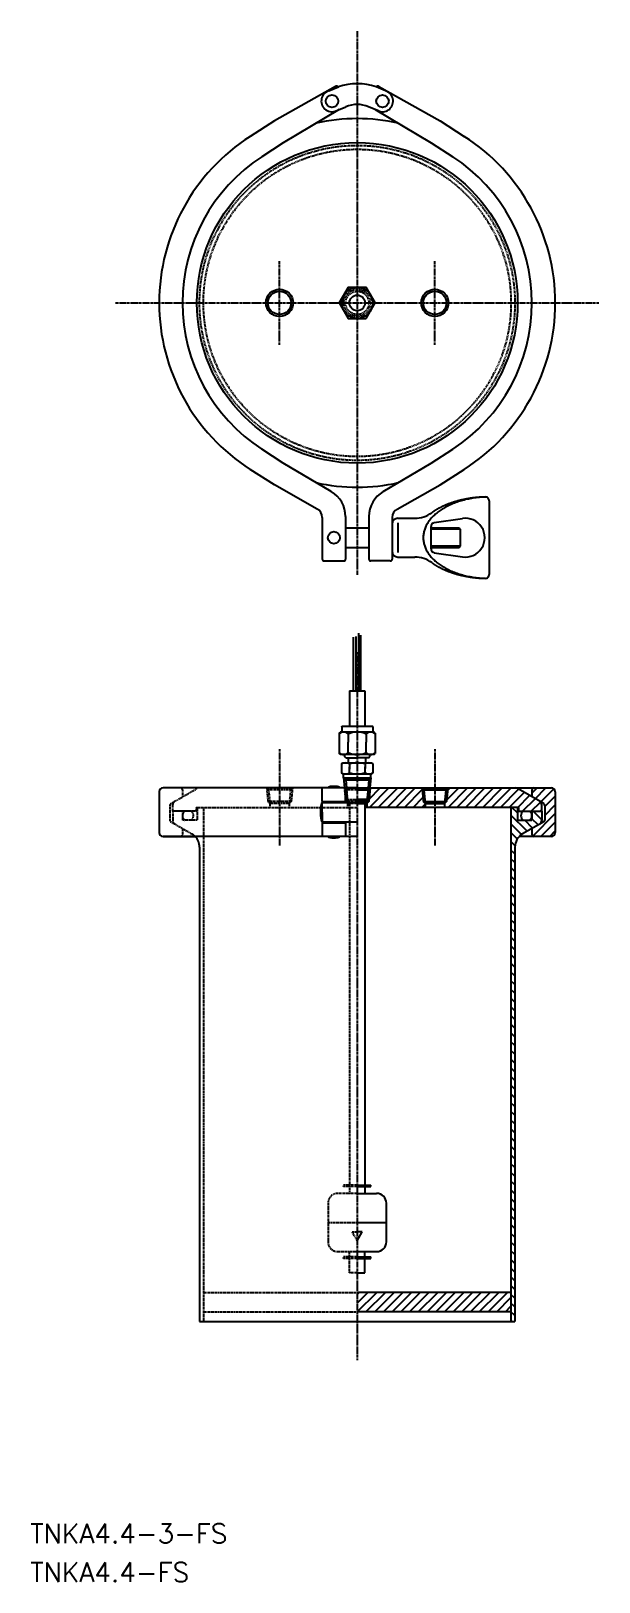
# Model space of a CAD drawing. Extents: x 249 to 541, y 18 to 818.
import ezdxf

# ---------------------------------------------------------------- set-up
doc = ezdxf.new("R2010")
doc.units = 0
doc.linetypes.add('CENTER', pattern=[2, 1.25, -0.25, 0.25, -0.25])
doc.linetypes.add('DASHED', pattern=[0.75, 0.5, -0.25])
doc.layers.get('0').update_dxf_attribs({"linetype": 'CONTINUOUS'})
doc.layers.add('CENTER', color=1, linetype='CENTER')
doc.styles.get("Standard").update_dxf_attribs({"font": 'txt.shx', "bigfont": 'bigfont.shx'})

# ---------------------------------------------------------------- blocks, each defined once
blk = doc.blocks.new('*X4')
at = {"color": 0, "linetype": 'CONTINUOUS'}
for p, q in [((499, 414.66), (496.14, 417.52)), ((503.99, 405.18), (495.7, 413.47)), ((501.16, 403.52), (495.7, 408.98)), ((506.84, 406.82), (502.74, 410.92)), ((509.68, 408.47), (506.5, 411.65)), ((511.5, 411.14), (507.12, 415.52)), ((498.96, 401.23), (495.7, 404.49)), ((497.76, 397.93), (495.7, 400)), ((497.7, 393.51), (495.7, 395.51)), ((497.7, 389.02), (495.7, 391.02)), ((497.7, 384.53), (495.7, 386.53)), ((497.7, 380.04), (495.7, 382.04)), ((497.7, 375.55), (495.7, 377.55)), ((497.7, 371.06), (495.7, 373.06)), ((497.7, 366.57), (495.7, 368.57)), ((497.7, 362.08), (495.7, 364.08)), ((497.7, 357.59), (495.7, 359.59)), ((497.7, 353.1), (495.7, 355.1)), ((497.7, 348.61), (495.7, 350.61)), ((497.7, 344.12), (495.7, 346.12)), ((497.7, 339.63), (495.7, 341.63)), ((497.7, 335.14), (495.7, 337.14)), ((497.7, 330.65), (495.7, 332.65)), ((497.7, 326.16), (495.7, 328.16)), ((497.7, 321.67), (495.7, 323.67)), ((497.7, 317.18), (495.7, 319.18)), ((497.7, 312.69), (495.7, 314.69)), ((497.7, 308.2), (495.7, 310.2)), ((497.7, 303.71), (495.7, 305.71)), ((497.7, 299.22), (495.7, 301.22)), ((497.7, 294.73), (495.7, 296.73)), ((497.7, 290.23), (495.7, 292.23)), ((497.7, 285.74), (495.7, 287.74)), ((497.7, 281.25), (495.7, 283.25)), ((497.7, 276.76), (495.7, 278.76)), ((497.7, 272.27), (495.7, 274.27)), ((497.7, 267.78), (495.7, 269.78)), ((497.7, 263.29), (495.7, 265.29)), ((497.7, 258.8), (495.7, 260.8)), ((497.7, 254.31), (495.7, 256.31)), ((497.7, 249.82), (495.7, 251.82)), ((497.7, 245.33), (495.7, 247.33)), ((497.7, 240.84), (495.7, 242.84)), ((497.7, 236.35), (495.7, 238.35)), ((497.7, 231.86), (495.7, 233.86)), ((497.7, 227.37), (495.7, 229.37)), ((497.7, 222.88), (495.7, 224.88)), ((497.7, 218.39), (495.7, 220.39)), ((497.7, 213.9), (495.7, 215.9)), ((497.7, 209.41), (495.7, 211.41)), ((497.7, 204.92), (495.7, 206.92)), ((497.7, 200.43), (495.7, 202.43)), ((497.7, 195.94), (495.7, 197.94)), ((497.7, 191.45), (495.7, 193.45)), ((497.7, 186.96), (495.7, 188.96)), ((497.7, 182.47), (495.7, 184.47)), ((497.7, 177.98), (495.7, 179.98)), ((497.7, 173.49), (495.7, 175.49)), ((497.7, 169), (495.7, 171)), ((497.7, 164.51), (495.7, 166.51)), ((497.7, 160.02), (495.7, 162.02)), ((497.7, 155.53), (495.7, 157.53)), ((496.23, 152.52), (495.7, 153.04))]:
    blk.add_line(p, q, dxfattribs=at)
blk = doc.blocks.new('*X5')
at = {"color": 0, "linetype": 'CONTINUOUS'}
for p, q in [((422.61, 421.76), (428.37, 427.52)), ((422.86, 417.52), (432.86, 427.52)), ((423.05, 426.69), (423.88, 427.52)), ((427.35, 417.52), (437.35, 427.52)), ((431.84, 417.52), (441.84, 427.52)), ((436.33, 417.52), (446.33, 427.52)), ((440.82, 417.52), (449.95, 426.65)), ((462.57, 421.31), (468.78, 427.52)), ((463.01, 426.24), (464.29, 427.52)), ((463.27, 417.52), (473.27, 427.52)), ((467.76, 417.52), (477.76, 427.52)), ((472.25, 417.52), (482.25, 427.52)), ((476.74, 417.52), (486.74, 427.52)), ((481.23, 417.52), (491.23, 427.52)), ((485.72, 417.52), (495.72, 427.52)), ((490.21, 417.52), (499.59, 426.89)), ((494.7, 417.52), (502.44, 425.25)), ((506.5, 424.82), (509.19, 427.52)), ((508.13, 421.96), (513.68, 427.52)), ((510.98, 420.32), (517.74, 427.08)), ((445.31, 417.52), (450.32, 422.52)), ((449.8, 417.52), (451.5, 419.21)), ((499.19, 417.52), (505.28, 423.61)), ((501.68, 415.52), (508.13, 421.96)), ((506.17, 415.52), (510.92, 420.27)), ((510.67, 415.52), (511.5, 416.35)), ((513.04, 417.89), (518.5, 423.35)), ((513.04, 413.4), (518.5, 418.86)), ((506.87, 402.74), (518.5, 414.37)), ((511.14, 402.52), (518.5, 409.88)), ((515.63, 402.52), (518.5, 405.39))]:
    blk.add_line(p, q, dxfattribs=at)
blk = doc.blocks.new('*X6')
at = {"color": 0, "linetype": 'CONTINUOUS'}
for p, q in [((416.5, 161.98), (422.03, 167.52)), ((416.5, 166.47), (417.54, 167.52)), ((416.52, 157.52), (426.52, 167.52)), ((421.01, 157.52), (431.01, 167.52)), ((425.5, 157.52), (435.5, 167.52)), ((429.99, 157.52), (439.99, 167.52)), ((434.48, 157.52), (444.48, 167.52)), ((438.97, 157.52), (448.97, 167.52)), ((443.46, 157.52), (453.46, 167.52)), ((447.95, 157.52), (457.95, 167.52)), ((452.44, 157.52), (462.44, 167.52)), ((456.93, 157.52), (466.93, 167.52)), ((461.42, 157.52), (471.42, 167.52)), ((465.92, 157.52), (475.92, 167.52)), ((470.41, 157.52), (480.41, 167.52)), ((474.9, 157.52), (484.9, 167.52)), ((479.39, 157.52), (489.39, 167.52)), ((483.88, 157.52), (493.88, 167.52)), ((488.37, 157.52), (495.7, 164.85)), ((492.86, 157.52), (495.7, 160.36))]:
    blk.add_line(p, q, dxfattribs=at)

msp = doc.modelspace()

# ---------------------------------------------------------------- linework, layer by layer
at = {"color": 7, "linetype": 'CONTINUOUS'}
for p, q in [((405.36, 789.06), (373.86, 771.35)), ((401.89, 786.78), (406.78, 788.84)), ((431.11, 786.78), (426.22, 788.84)), ((427.64, 789.06), (459.14, 771.35)), ((407.18, 777.13), (378.35, 760.09)), ((405.17, 776.28), (410.67, 778.6)), ((427.83, 776.28), (422.33, 778.6)), ((425.82, 777.13), (454.65, 760.09)), ((373.86, 771.35), (361.41, 763.36)), ((459.14, 771.35), (471.6, 763.36)), ((378.35, 760.09), (367.32, 752.89)), ((454.65, 760.09), (465.69, 752.89)), ((378.35, 594.95), (367.32, 602.15)), ((454.65, 594.95), (465.69, 602.15)), ((373.86, 583.68), (361.41, 591.68)), ((403.13, 580.3), (378.35, 594.95)), ((429.87, 580.3), (454.65, 594.95)), ((459.14, 583.68), (471.6, 591.68)), ((395.95, 571.26), (373.86, 583.68)), ((437.05, 571.26), (459.14, 583.68)), ((484.5, 575.48), (484.5, 537.55)), ((398.5, 566.9), (398.5, 545.52)), ((410.5, 567.39), (410.5, 545.52)), ((410.5, 561.52), (422.5, 561.52)), ((422.5, 567.39), (422.5, 545.52)), ((434.5, 566.9), (434.5, 545.52)), ((434.5, 563.52), (434.5, 549.52)), ((437.5, 566.52), (446.12, 566.52)), ((437.5, 564.13), (437.5, 548.9)), ((454.5, 550.74), (454.5, 562.29)), ((454.5, 561.52), (468.95, 561.52)), ((469.5, 560.97), (454.5, 560.97)), ((456.21, 564.27), (470.7, 566.4)), ((468.95, 561.52), (469.5, 560.97)), ((469.5, 560.97), (469.5, 552.07)), ((469.5, 552.07), (454.5, 552.07)), ((468.95, 551.52), (469.5, 552.07)), ((399.5, 544.52), (409.5, 544.52)), ((410.5, 551.52), (422.5, 551.52)), ((433.5, 544.52), (423.5, 544.52)), ((437.5, 546.52), (446.12, 546.52)), ((454.5, 551.52), (468.95, 551.52)), ((456.21, 548.77), (470.7, 546.64)), ((414.56, 477.52), (414.56, 505.16)), ((416.01, 477.52), (416.01, 505.57)), ((417.25, 477.52), (417.25, 507.23)), ((418.29, 477.52), (418.29, 506.19)), ((412.5, 477.52), (420.5, 477.52)), ((412.5, 477.52), (412.5, 459.32)), ((420.5, 477.52), (420.5, 459.32)), ((407.26, 455.82), (407.76, 456.32)), ((407.26, 455.82), (407.26, 445.21)), ((425.24, 456.32), (407.76, 456.32)), ((408.5, 459.22), (408.6, 459.32)), ((408.5, 459.22), (408.5, 456.32)), ((408.6, 459.32), (424.4, 459.32)), ((424.5, 459.22), (424.4, 459.32)), ((424.5, 459.22), (424.5, 456.32)), ((425.74, 455.82), (425.24, 456.32)), ((425.74, 455.82), (425.74, 445.21)), ((411.88, 455.31), (411.88, 451.07)), ((411.88, 455.31), (411.88, 451.07)), ((411.88, 445.72), (411.88, 451.07)), ((421.12, 455.31), (421.12, 451.07)), ((421.12, 445.72), (421.12, 451.07)), ((407.76, 444.71), (407.26, 445.21)), ((425.24, 444.71), (407.76, 444.71)), ((408.42, 440.02), (408.92, 440.52)), ((408.42, 440.02), (408.42, 435.22)), ((408.92, 440.52), (424.08, 440.52)), ((410.07, 443.59), (410.07, 444.71)), ((410.57, 443.09), (410.07, 443.59)), ((410.5, 440.52), (422.5, 440.52)), ((410.57, 443.09), (416.5, 443.09)), ((412, 440.52), (412, 443.19)), ((412.46, 439.89), (412.46, 437.52)), ((412.46, 439.89), (412.46, 437.21)), ((422.43, 443.09), (416.5, 443.09)), ((420.54, 439.89), (420.54, 437.52)), ((420.54, 439.89), (420.54, 437.52)), ((421, 440.52), (421, 443.19)), ((422.43, 443.09), (422.93, 443.59)), ((422.93, 443.59), (422.93, 444.71)), ((424.08, 440.52), (424.58, 440.02)), ((424.58, 440.02), (424.58, 435.22)), ((425.24, 444.71), (425.74, 445.21)), ((408.42, 435.22), (408.92, 434.72)), ((408.92, 434.72), (424.08, 434.72)), ((408.92, 434.72), (424.08, 434.72)), ((409.5, 432.72), (409.5, 434.72)), ((409.5, 432.72), (423.5, 432.72)), ((409.5, 432.72), (410.58, 431.72)), ((409.5, 432.72), (409.93, 427.52)), ((410.5, 434.72), (422.5, 434.72)), ((410.58, 431.72), (422.42, 431.72)), ((410.58, 431.72), (410.93, 427.52)), ((411, 434.72), (422, 434.72)), ((412.46, 435.34), (412.46, 438.4)), ((420.54, 435.34), (420.54, 438.4)), ((422.42, 431.72), (422.07, 427.52)), ((423.5, 432.72), (422.42, 431.72)), ((423.5, 432.72), (423.07, 427.52)), ((423.5, 432.72), (423.5, 434.72)), ((424.08, 434.72), (424.58, 435.22)), ((314.5, 425.52), (314.5, 404.52)), ((325.5, 427.52), (316.5, 427.52)), ((335.03, 427.52), (325.5, 427.52)), ((416.5, 427.52), (335.03, 427.52)), ((398.5, 420.52), (398.5, 427.52)), ((409.93, 427.52), (423.07, 427.52)), ((410.5, 420.52), (410.5, 427.52)), ((416.5, 427.52), (497.97, 427.52)), ((416.5, 426.52), (423.04, 426.52)), ((422.07, 427.52), (421.5, 420.52)), ((422.13, 426.52), (421.5, 419.52)), ((423.13, 427.52), (422.13, 426.52)), ((423.13, 427.52), (422.5, 420.52)), ((423.07, 427.52), (422.58, 421.52)), ((449.88, 427.52), (450.5, 420.52)), ((449.88, 427.52), (450.88, 426.52)), ((449.88, 427.52), (463.13, 427.52)), ((449.88, 427.52), (450.5, 420.52)), ((449.88, 427.52), (450.88, 426.52)), ((449.96, 426.52), (463.04, 426.52)), ((449.97, 426.52), (463.04, 426.52)), ((450.88, 426.52), (451.5, 419.52)), ((450.88, 426.52), (451.5, 419.52)), ((462.13, 426.52), (461.5, 419.52)), ((462.13, 426.52), (461.5, 419.52)), ((463.13, 427.52), (462.13, 426.52)), ((463.13, 427.52), (462.13, 426.52)), ((463.13, 427.52), (462.5, 420.52)), ((463.13, 427.52), (462.5, 420.52)), ((497.97, 427.52), (507.5, 427.52)), ((512.54, 419.42), (498.97, 427.25)), ((506.5, 426.52), (506.5, 422.9)), ((507.5, 427.52), (516.5, 427.52)), ((518.5, 425.52), (518.5, 404.52)), ((398.5, 420.52), (410.5, 420.52)), ((398.5, 420.02), (416.5, 420.02)), ((398.5, 415.02), (398.5, 420.02)), ((401.4, 420.52), (401.4, 420.02)), ((401.4, 420.52), (401.4, 420.02)), ((401.4, 420.52), (401.4, 420.27)), ((407.6, 420.52), (407.6, 420.02)), ((422.58, 421.52), (416.5, 421.52)), ((416.5, 420.52), (422.5, 420.52)), ((421.5, 420.52), (416.5, 420.52)), ((416.5, 419.52), (421.5, 419.52)), ((420.5, 419.52), (420.5, 222.82)), ((499.5, 417.52), (420.5, 417.52)), ((422.58, 421.52), (421.5, 420.52)), ((422.5, 420.52), (421.5, 419.52)), ((421.5, 419.52), (421.5, 417.52)), ((450.5, 420.52), (462.5, 420.52)), ((450.5, 420.52), (451.5, 419.52)), ((450.5, 420.52), (462.5, 420.52)), ((450.5, 420.52), (451.5, 419.52)), ((451.5, 419.52), (451.5, 417.52)), ((451.5, 419.52), (461.5, 419.52)), ((451.5, 419.52), (451.5, 417.52)), ((451.5, 419.52), (461.5, 419.52)), ((462.5, 420.52), (461.5, 419.52)), ((462.5, 420.52), (461.5, 419.52)), ((461.5, 419.52), (461.5, 417.52)), ((461.5, 419.52), (461.5, 417.52)), ((495.7, 417.52), (495.7, 152.52)), ((499, 417.52), (499, 410.92)), ((499.5, 417.52), (499.5, 415.52)), ((511.5, 415.52), (511.5, 418.86)), ((513.04, 418.55), (513.04, 410.98)), ((398.5, 415.02), (398.5, 410.02)), ((398.5, 410.02), (416.5, 410.02)), ((398.5, 409.52), (410.5, 409.52)), ((398.5, 409.52), (398.5, 402.52)), ((401.4, 409.52), (401.4, 410.02)), ((401.4, 409.52), (401.4, 410.02)), ((401.4, 409.52), (401.4, 409.77)), ((407.6, 409.52), (407.6, 410.02)), ((410.5, 409.52), (410.5, 402.52)), ((499, 415.52), (511.5, 415.52)), ((499, 410.92), (506.5, 410.92)), ((512.54, 410.11), (501.7, 403.86)), ((502.5, 415.52), (511.5, 415.52)), ((506.5, 415.52), (506.5, 410.92)), ((511.5, 415.52), (511.5, 410.67)), ((416.5, 402.52), (316.5, 402.52)), ((316.5, 402.52), (325.5, 402.52)), ((325.5, 402.52), (333.63, 402.52)), ((507.5, 402.52), (499.97, 402.52)), ((506.5, 406.63), (506.5, 403.52)), ((516.5, 402.52), (507.5, 402.52)), ((335.3, 396.93), (335.3, 152.52)), ((497.7, 396.93), (497.7, 152.52)), ((416.5, 222.82), (423.5, 222.82)), ((416.5, 222.02), (423.5, 222.02)), ((416.5, 218.52), (426.5, 218.52)), ((420.5, 222.02), (420.5, 218.52)), ((423.5, 222.02), (423.5, 222.82)), ((431.5, 193.52), (431.5, 213.52)), ((416.5, 203.52), (431.5, 203.52)), ((419.1, 198.65), (416.5, 198.65)), ((416.5, 194.15), (419.1, 198.65)), ((416.5, 188.52), (426.5, 188.52)), ((416.5, 185.82), (423.5, 185.82)), ((416.5, 185.02), (423.5, 185.02)), ((420.5, 185.82), (420.5, 188.52)), ((420.5, 177.52), (420.5, 185.02)), ((423.5, 185.02), (423.5, 185.82)), ((416.5, 177.52), (420.5, 177.52)), ((495.7, 167.52), (416.5, 167.52)), ((335.3, 152.52), (497.7, 152.52)), ((495.7, 157.52), (416.5, 157.52))]:
    msp.add_line(p, q, dxfattribs=at)
at = {"color": 3, "linetype": 'DASHED'}
for p, q in [((320.47, 419.42), (334.03, 427.25)), ((326.5, 426.52), (326.5, 422.9)), ((369.87, 427.52), (370.87, 426.52)), ((369.87, 427.52), (370.5, 420.52)), ((369.88, 427.52), (370.88, 426.52)), ((369.88, 427.52), (370.5, 420.52)), ((383.04, 426.52), (369.96, 426.52)), ((383.04, 426.52), (369.96, 426.52)), ((370.87, 426.52), (371.5, 419.52)), ((370.88, 426.52), (371.5, 419.52)), ((382.13, 426.52), (381.5, 419.52)), ((382.13, 426.52), (381.5, 419.52)), ((383.13, 427.52), (382.13, 426.52)), ((383.13, 427.52), (382.13, 426.52)), ((383.13, 427.52), (382.5, 420.52)), ((383.13, 427.52), (382.5, 420.52)), ((409.88, 427.52), (410.5, 420.52)), ((409.88, 427.52), (410.88, 426.52)), ((409.93, 427.52), (410.42, 421.52)), ((416.5, 426.52), (409.96, 426.52)), ((410.88, 426.52), (411.5, 419.52)), ((410.93, 427.52), (411.5, 420.52)), ((319.97, 418.55), (319.97, 410.98)), ((321.5, 415.52), (321.5, 418.86)), ((333.5, 417.52), (416.5, 417.52)), ((333.5, 417.52), (333.5, 415.52)), ((334, 417.52), (334, 410.92)), ((337.3, 417.52), (337.3, 152.52)), ((382.5, 420.52), (370.5, 420.52)), ((370.5, 420.52), (371.5, 419.52)), ((382.5, 420.52), (370.5, 420.52)), ((370.5, 420.52), (371.5, 419.52)), ((381.5, 419.52), (371.5, 419.52)), ((371.5, 419.52), (371.5, 417.52)), ((381.5, 419.52), (371.5, 419.52)), ((371.5, 419.52), (371.5, 417.52)), ((382.5, 420.52), (381.5, 419.52)), ((382.5, 420.52), (381.5, 419.52)), ((381.5, 419.52), (381.5, 417.52)), ((381.5, 419.52), (381.5, 417.52)), ((410.42, 421.52), (411.5, 420.52)), ((410.42, 421.52), (416.5, 421.52)), ((416.5, 420.52), (410.5, 420.52)), ((410.5, 420.52), (411.5, 419.52)), ((411.5, 420.52), (416.5, 420.52)), ((411.5, 420.52), (416.5, 420.52)), ((416.5, 419.52), (411.5, 419.52)), ((411.5, 419.52), (411.5, 417.52)), ((412.5, 419.52), (412.5, 222.82)), ((320.47, 410.11), (331.3, 403.86)), ((334, 415.52), (321.5, 415.52)), ((330.5, 415.52), (321.5, 415.52)), ((321.5, 415.52), (321.5, 410.67)), ((326.5, 415.52), (326.5, 410.92)), ((334, 410.92), (326.5, 410.92)), ((326.5, 406.63), (326.5, 403.52)), ((416.5, 218.52), (406.5, 218.52)), ((409.5, 222.02), (409.5, 222.82)), ((416.5, 222.82), (409.5, 222.82)), ((416.5, 222.02), (409.5, 222.02)), ((412.5, 222.02), (412.5, 218.52)), ((401.5, 213.52), (401.5, 193.52)), ((401.5, 203.52), (416.5, 203.52)), ((413.9, 198.65), (416.5, 194.15)), ((413.9, 198.65), (416.5, 198.65)), ((406.5, 188.52), (416.5, 188.52)), ((416.5, 185.82), (409.5, 185.82)), ((409.5, 185.02), (409.5, 185.82)), ((416.5, 185.02), (409.5, 185.02)), ((412.5, 185.82), (412.5, 188.52)), ((412.5, 177.52), (412.5, 185.02)), ((416.5, 177.52), (412.5, 177.52)), ((337.3, 167.52), (416.5, 167.52)), ((337.3, 157.52), (416.5, 157.52))]:
    msp.add_line(p, q, dxfattribs=at)
at = {"color": 7, "linetype": 'CONTINUOUS'}
msp.add_lwpolyline([(421.12, 669.52), (425.74, 677.52), (421.12, 685.52), (411.88, 685.52), (407.26, 677.52), (411.88, 669.52)], close=True, dxfattribs=at)
for points in [[(482.43, 577.48, 0), (481.63, 577.44, 0), (480.83, 577.39, 0), (480.03, 577.33, 0), (479.24, 577.26, 0), (478.45, 577.18, 0), (477.66, 577.09, 0), (476.87, 576.98, 0), (476.1, 576.87, 0), (475.32, 576.74, 0), (474.55, 576.6, 0), (473.79, 576.45, 0), (473.03, 576.28, 0), (472.28, 576.11, 0), (471.53, 575.93, 0), (470.8, 575.74, 0), (470.06, 575.53, 0), (469.34, 575.31, 0), (468.63, 575.09, 0), (467.92, 574.85, 0), (467.23, 574.61, 0), (466.54, 574.35, 0), (465.87, 574.08, 0), (465.2, 573.8, 0), (464.55, 573.52, 0), (463.9, 573.22, 0), (463.27, 572.92, 0), (462.65, 572.6, 0), (462.04, 572.28, 0), (461.45, 571.95, 0), (460.86, 571.61, 0), (460.29, 571.26, 0), (459.74, 570.9, 0), (459.19, 570.54, 0), (458.67, 570.17, 0), (458.15, 569.79, 0), (457.65, 569.4, 0), (457.17, 569.01, 0), (456.7, 568.6, 0), (456.24, 568.2, 0), (455.81, 567.78, 0), (455.38, 567.36, 0), (454.98, 566.93, 0), (454.59, 566.5, 0), (454.21, 566.06, 0), (453.86, 565.62, 0), (453.52, 565.17, 0), (453.2, 564.71, 0), (452.89, 564.26, 0), (452.61, 563.79, 0), (452.34, 563.33, 0), (452.09, 562.86, 0), (451.85, 562.38, 0), (451.64, 561.9, 0), (451.44, 561.42, 0), (451.26, 560.94, 0), (451.11, 560.46, 0), (450.96, 559.97, 0), (450.84, 559.48, 0), (450.74, 558.99, 0), (450.65, 558.5, 0), (450.59, 558, 0), (450.54, 557.51, 0), (450.51, 557.01, 0), (450.5, 556.52, 0), (450.51, 556.02, 0), (450.54, 555.53, 0), (450.59, 555.03, 0), (450.65, 554.54, 0), (450.74, 554.04, 0), (450.84, 553.55, 0), (450.96, 553.07, 0), (451.11, 552.58, 0), (451.26, 552.09, 0), (451.44, 551.61, 0), (451.64, 551.13, 0), (451.85, 550.65, 0), (452.09, 550.18, 0), (452.34, 549.71, 0), (452.61, 549.24, 0), (452.89, 548.78, 0), (453.2, 548.32, 0), (453.52, 547.87, 0), (453.86, 547.42, 0), (454.21, 546.97, 0), (454.59, 546.53, 0), (454.98, 546.1, 0), (455.38, 545.67, 0), (455.81, 545.25, 0), (456.24, 544.84, 0), (456.7, 544.43, 0), (457.17, 544.03, 0), (457.65, 543.63, 0), (458.15, 543.25, 0), (458.67, 542.87, 0), (459.19, 542.49, 0), (459.74, 542.13, 0), (460.29, 541.77, 0), (460.86, 541.42, 0), (461.45, 541.08, 0), (462.04, 540.75, 0), (462.65, 540.43, 0), (463.27, 540.11, 0), (463.9, 539.81, 0), (464.55, 539.51, 0), (465.2, 539.23, 0), (465.87, 538.95, 0), (466.54, 538.68, 0), (467.23, 538.43, 0), (467.92, 538.18, 0), (468.63, 537.95, 0), (469.34, 537.72, 0), (470.06, 537.5, 0), (470.8, 537.3, 0), (471.53, 537.1, 0), (472.28, 536.92, 0), (473.03, 536.75, 0), (473.79, 536.59, 0), (474.55, 536.44, 0), (475.32, 536.3, 0), (476.1, 536.17, 0), (476.87, 536.05, 0), (477.66, 535.95, 0), (478.45, 535.85, 0), (479.24, 535.77, 0), (480.03, 535.7, 0), (480.83, 535.64, 0), (481.63, 535.59, 0), (482.43, 535.56, 0)], [(482.44, 577.48, 0), (482.19, 577.48, 0), (481.94, 577.47, 0), (481.69, 577.46, 0), (481.44, 577.45, 0), (481.19, 577.43, 0), (480.94, 577.42, 0), (480.69, 577.41, 0), (480.44, 577.39, 0), (480.19, 577.38, 0), (479.94, 577.36, 0), (479.7, 577.34, 0), (479.45, 577.32, 0), (479.2, 577.3, 0), (478.95, 577.28, 0), (478.7, 577.26, 0), (478.46, 577.24, 0), (478.21, 577.22, 0), (477.96, 577.19, 0), (477.72, 577.17, 0), (477.47, 577.14, 0), (477.23, 577.12, 0), (476.98, 577.09, 0), (476.74, 577.06, 0), (476.49, 577.03, 0), (476.25, 577, 0), (476, 576.97, 0), (475.76, 576.93, 0), (475.52, 576.9, 0), (475.27, 576.87, 0), (475.03, 576.83, 0), (474.79, 576.8, 0), (474.55, 576.76, 0), (474.31, 576.72, 0), (474.06, 576.68, 0), (473.82, 576.64, 0), (473.58, 576.6, 0), (473.35, 576.56, 0), (473.11, 576.52, 0), (472.87, 576.48, 0), (472.63, 576.43, 0), (472.39, 576.39, 0), (472.16, 576.34, 0), (471.92, 576.29, 0), (471.69, 576.25, 0), (471.45, 576.2, 0), (471.22, 576.15, 0), (470.98, 576.1, 0), (470.75, 576.05, 0), (470.52, 575.99, 0), (470.29, 575.94, 0), (470.05, 575.89, 0), (469.82, 575.83, 0), (469.59, 575.78, 0), (469.36, 575.72, 0), (469.13, 575.66, 0), (468.91, 575.61, 0), (468.68, 575.55, 0), (468.45, 575.49, 0), (468.23, 575.42, 0), (468, 575.36, 0), (467.78, 575.3, 0), (467.55, 575.24, 0), (467.33, 575.17, 0), (467.11, 575.11, 0), (466.89, 575.04, 0), (466.67, 574.98, 0), (466.45, 574.91, 0), (466.23, 574.84, 0), (466.01, 574.77, 0), (465.79, 574.7, 0), (465.58, 574.63, 0), (465.36, 574.56, 0), (465.15, 574.49, 0), (464.93, 574.41, 0), (464.72, 574.34, 0), (464.51, 574.27, 0), (464.3, 574.19, 0), (464.09, 574.11, 0), (463.88, 574.04, 0), (463.67, 573.96, 0), (463.46, 573.88, 0), (463.25, 573.8, 0), (463.05, 573.72, 0), (462.84, 573.64, 0), (462.64, 573.56, 0), (462.44, 573.48, 0), (462.24, 573.39, 0), (462.04, 573.31, 0), (461.84, 573.22, 0), (461.64, 573.14, 0), (461.44, 573.05, 0), (461.24, 572.96, 0), (461.05, 572.88, 0), (460.85, 572.79, 0), (460.66, 572.7, 0), (460.47, 572.61, 0), (460.28, 572.52, 0), (460.08, 572.43, 0), (459.9, 572.33, 0), (459.71, 572.24, 0), (459.52, 572.15, 0), (459.33, 572.05, 0), (459.15, 571.96, 0), (458.97, 571.86, 0), (458.79, 571.77, 0), (458.6, 571.67, 0), (458.42, 571.57, 0), (458.25, 571.47, 0), (458.07, 571.38, 0), (457.89, 571.27, 0), (457.71, 571.17, 0), (457.54, 571.07, 0), (457.37, 570.97, 0), (457.2, 570.87, 0), (457.02, 570.77, 0), (456.86, 570.66, 0), (456.69, 570.56, 0), (456.52, 570.46, 0), (456.36, 570.35, 0), (456.19, 570.24, 0), (456.03, 570.14, 0), (455.87, 570.03, 0), (455.71, 569.92, 0), (455.55, 569.81, 0), (455.39, 569.7, 0), (455.23, 569.59, 0), (455.08, 569.48, 0), (454.92, 569.37, 0)], [(454.92, 543.66, 0), (455.08, 543.55, 0), (455.23, 543.44, 0), (455.39, 543.33, 0), (455.55, 543.22, 0), (455.71, 543.11, 0), (455.87, 543, 0), (456.03, 542.9, 0), (456.19, 542.79, 0), (456.36, 542.68, 0), (456.52, 542.58, 0), (456.69, 542.47, 0), (456.86, 542.37, 0), (457.02, 542.27, 0), (457.2, 542.16, 0), (457.37, 542.06, 0), (457.54, 541.96, 0), (457.71, 541.86, 0), (457.89, 541.76, 0), (458.07, 541.66, 0), (458.25, 541.56, 0), (458.42, 541.46, 0), (458.6, 541.36, 0), (458.79, 541.27, 0), (458.97, 541.17, 0), (459.15, 541.07, 0), (459.33, 540.98, 0), (459.52, 540.88, 0), (459.71, 540.79, 0), (459.9, 540.7, 0), (460.08, 540.61, 0), (460.28, 540.51, 0), (460.47, 540.42, 0), (460.66, 540.34, 0), (460.85, 540.24, 0), (461.05, 540.16, 0), (461.24, 540.07, 0), (461.44, 539.98, 0), (461.64, 539.9, 0), (461.84, 539.81, 0), (462.04, 539.73, 0), (462.24, 539.64, 0), (462.44, 539.56, 0), (462.64, 539.48, 0), (462.84, 539.39, 0), (463.05, 539.31, 0), (463.25, 539.23, 0), (463.46, 539.15, 0), (463.67, 539.07, 0), (463.88, 539, 0), (464.09, 538.92, 0), (464.3, 538.84, 0), (464.51, 538.77, 0), (464.72, 538.69, 0), (464.93, 538.62, 0), (465.15, 538.55, 0), (465.36, 538.47, 0), (465.58, 538.4, 0), (465.79, 538.33, 0), (466.01, 538.26, 0), (466.23, 538.19, 0), (466.45, 538.12, 0), (466.67, 538.06, 0), (466.89, 537.99, 0), (467.11, 537.92, 0), (467.33, 537.86, 0), (467.55, 537.79, 0), (467.78, 537.73, 0), (468, 537.67, 0), (468.23, 537.61, 0), (468.45, 537.55, 0), (468.68, 537.49, 0), (468.91, 537.43, 0), (469.13, 537.37, 0), (469.36, 537.31, 0), (469.59, 537.26, 0), (469.82, 537.2, 0), (470.05, 537.15, 0), (470.29, 537.09, 0), (470.52, 537.04, 0), (470.75, 536.99, 0), (470.98, 536.94, 0), (471.22, 536.88, 0), (471.45, 536.84, 0), (471.69, 536.79, 0), (471.92, 536.74, 0), (472.16, 536.69, 0), (472.39, 536.65, 0), (472.63, 536.6, 0), (472.87, 536.56, 0), (473.11, 536.51, 0), (473.35, 536.47, 0), (473.58, 536.43, 0), (473.82, 536.39, 0), (474.06, 536.35, 0), (474.31, 536.31, 0), (474.55, 536.27, 0), (474.79, 536.24, 0), (475.03, 536.2, 0), (475.27, 536.17, 0), (475.52, 536.13, 0), (475.76, 536.1, 0), (476, 536.07, 0), (476.25, 536.03, 0), (476.49, 536, 0), (476.74, 535.97, 0), (476.98, 535.95, 0), (477.23, 535.92, 0), (477.47, 535.89, 0), (477.72, 535.86, 0), (477.96, 535.84, 0), (478.21, 535.82, 0), (478.46, 535.79, 0), (478.7, 535.77, 0), (478.95, 535.75, 0), (479.2, 535.73, 0), (479.45, 535.71, 0), (479.7, 535.69, 0), (479.94, 535.67, 0), (480.19, 535.66, 0), (480.44, 535.64, 0), (480.69, 535.63, 0), (480.94, 535.61, 0), (481.19, 535.6, 0), (481.44, 535.59, 0), (481.69, 535.58, 0), (481.94, 535.57, 0), (482.19, 535.56, 0), (482.44, 535.55, 0)], [(407.6, 427.52, 0), (407.6, 427.54, 0), (407.6, 427.56, 0), (407.59, 427.58, 0), (407.59, 427.6, 0), (407.58, 427.62, 0), (407.57, 427.64, 0), (407.55, 427.66, 0), (407.54, 427.68, 0), (407.53, 427.7, 0), (407.51, 427.72, 0), (407.49, 427.74, 0), (407.47, 427.75, 0), (407.44, 427.77, 0), (407.42, 427.79, 0), (407.39, 427.81, 0), (407.36, 427.83, 0), (407.33, 427.85, 0), (407.3, 427.87, 0), (407.27, 427.89, 0), (407.24, 427.9, 0), (407.2, 427.92, 0), (407.16, 427.94, 0), (407.12, 427.96, 0), (407.08, 427.97, 0), (407.04, 427.99, 0), (406.99, 428.01, 0), (406.94, 428.02, 0), (406.9, 428.04, 0), (406.85, 428.05, 0), (406.8, 428.07, 0), (406.75, 428.08, 0), (406.69, 428.1, 0), (406.64, 428.11, 0), (406.58, 428.13, 0), (406.53, 428.14, 0), (406.47, 428.15, 0), (406.41, 428.16, 0), (406.35, 428.18, 0), (406.29, 428.19, 0), (406.22, 428.2, 0), (406.16, 428.21, 0), (406.1, 428.22, 0), (406.03, 428.23, 0), (405.96, 428.24, 0), (405.89, 428.25, 0), (405.83, 428.26, 0), (405.76, 428.27, 0), (405.69, 428.28, 0), (405.62, 428.28, 0), (405.55, 428.29, 0), (405.47, 428.3, 0), (405.4, 428.3, 0), (405.33, 428.31, 0), (405.25, 428.31, 0), (405.18, 428.32, 0), (405.11, 428.32, 0), (405.03, 428.33, 0), (404.96, 428.33, 0), (404.88, 428.33, 0), (404.8, 428.33, 0), (404.73, 428.34, 0), (404.65, 428.34, 0), (404.58, 428.34, 0), (404.5, 428.34, 0), (404.42, 428.34, 0), (404.35, 428.34, 0), (404.27, 428.34, 0), (404.2, 428.33, 0), (404.12, 428.33, 0), (404.05, 428.33, 0), (403.97, 428.33, 0), (403.9, 428.32, 0), (403.82, 428.32, 0), (403.75, 428.31, 0), (403.67, 428.31, 0), (403.6, 428.3, 0), (403.53, 428.3, 0), (403.46, 428.29, 0), (403.38, 428.28, 0), (403.31, 428.28, 0), (403.24, 428.27, 0), (403.18, 428.26, 0), (403.11, 428.25, 0), (403.04, 428.24, 0), (402.97, 428.23, 0), (402.91, 428.22, 0), (402.84, 428.21, 0), (402.78, 428.2, 0), (402.72, 428.19, 0), (402.65, 428.18, 0), (402.59, 428.16, 0), (402.53, 428.15, 0), (402.48, 428.14, 0), (402.42, 428.13, 0), (402.36, 428.11, 0), (402.31, 428.1, 0), (402.26, 428.08, 0), (402.2, 428.07, 0), (402.15, 428.05, 0), (402.11, 428.04, 0), (402.06, 428.02, 0), (402.01, 428.01, 0), (401.97, 427.99, 0), (401.92, 427.97, 0), (401.88, 427.96, 0), (401.84, 427.94, 0), (401.8, 427.92, 0), (401.77, 427.9, 0), (401.73, 427.89, 0), (401.7, 427.87, 0), (401.67, 427.85, 0), (401.64, 427.83, 0), (401.61, 427.81, 0), (401.58, 427.79, 0), (401.56, 427.77, 0), (401.53, 427.75, 0), (401.51, 427.74, 0), (401.49, 427.72, 0), (401.48, 427.7, 0), (401.46, 427.68, 0), (401.45, 427.66, 0), (401.43, 427.64, 0), (401.42, 427.62, 0), (401.42, 427.6, 0), (401.41, 427.58, 0), (401.4, 427.56, 0), (401.4, 427.54, 0), (401.4, 427.52, 0)], [(398.5, 420.02, 0), (398.48, 420.01, 0), (398.46, 420.01, 0), (398.43, 420, 0), (398.41, 419.99, 0), (398.39, 419.98, 0), (398.37, 419.96, 0), (398.34, 419.94, 0), (398.32, 419.92, 0), (398.3, 419.89, 0), (398.28, 419.87, 0), (398.25, 419.83, 0), (398.23, 419.8, 0), (398.21, 419.76, 0), (398.19, 419.72, 0), (398.17, 419.68, 0), (398.15, 419.64, 0), (398.13, 419.59, 0), (398.11, 419.54, 0), (398.09, 419.48, 0), (398.07, 419.43, 0), (398.05, 419.37, 0), (398.03, 419.31, 0), (398.01, 419.24, 0), (397.99, 419.17, 0), (397.97, 419.1, 0), (397.95, 419.03, 0), (397.93, 418.96, 0), (397.92, 418.88, 0), (397.9, 418.8, 0), (397.88, 418.72, 0), (397.87, 418.64, 0), (397.85, 418.55, 0), (397.83, 418.46, 0), (397.82, 418.37, 0), (397.8, 418.28, 0), (397.79, 418.19, 0), (397.77, 418.09, 0), (397.76, 417.99, 0), (397.75, 417.9, 0), (397.73, 417.79, 0), (397.72, 417.69, 0), (397.71, 417.59, 0), (397.7, 417.48, 0), (397.69, 417.37, 0), (397.68, 417.26, 0), (397.67, 417.15, 0), (397.66, 417.04, 0), (397.65, 416.93, 0), (397.64, 416.82, 0), (397.63, 416.7, 0), (397.62, 416.58, 0), (397.62, 416.47, 0), (397.61, 416.35, 0), (397.61, 416.23, 0), (397.6, 416.11, 0), (397.6, 415.99, 0), (397.59, 415.87, 0), (397.59, 415.75, 0), (397.59, 415.63, 0), (397.58, 415.51, 0), (397.58, 415.38, 0), (397.58, 415.26, 0), (397.58, 415.14, 0), (397.58, 415.02, 0), (397.58, 414.89, 0), (397.58, 414.77, 0), (397.58, 414.65, 0), (397.58, 414.53, 0), (397.59, 414.4, 0), (397.59, 414.28, 0), (397.59, 414.16, 0), (397.6, 414.04, 0), (397.6, 413.92, 0), (397.61, 413.8, 0), (397.61, 413.68, 0), (397.62, 413.56, 0), (397.62, 413.45, 0), (397.63, 413.33, 0), (397.64, 413.22, 0), (397.65, 413.1, 0), (397.66, 412.99, 0), (397.67, 412.88, 0), (397.68, 412.77, 0), (397.69, 412.66, 0), (397.7, 412.55, 0), (397.71, 412.45, 0), (397.72, 412.34, 0), (397.73, 412.24, 0), (397.75, 412.14, 0), (397.76, 412.04, 0), (397.77, 411.94, 0), (397.79, 411.85, 0), (397.8, 411.75, 0), (397.82, 411.66, 0), (397.83, 411.57, 0), (397.85, 411.48, 0), (397.87, 411.39, 0), (397.88, 411.31, 0), (397.9, 411.23, 0), (397.92, 411.15, 0), (397.93, 411.07, 0), (397.95, 411, 0), (397.97, 410.93, 0), (397.99, 410.86, 0), (398.01, 410.79, 0), (398.03, 410.73, 0), (398.05, 410.67, 0), (398.07, 410.61, 0), (398.09, 410.55, 0), (398.11, 410.5, 0), (398.13, 410.44, 0), (398.15, 410.4, 0), (398.17, 410.35, 0), (398.19, 410.31, 0), (398.21, 410.27, 0), (398.23, 410.23, 0), (398.25, 410.2, 0), (398.28, 410.17, 0), (398.3, 410.14, 0), (398.32, 410.11, 0), (398.34, 410.09, 0), (398.37, 410.07, 0), (398.39, 410.05, 0), (398.41, 410.04, 0), (398.43, 410.03, 0), (398.46, 410.02, 0), (398.48, 410.02, 0), (398.5, 410.02, 0)], [(407.6, 402.52, 0), (407.6, 402.5, 0), (407.6, 402.48, 0), (407.59, 402.46, 0), (407.59, 402.44, 0), (407.58, 402.42, 0), (407.57, 402.4, 0), (407.55, 402.38, 0), (407.54, 402.36, 0), (407.53, 402.34, 0), (407.51, 402.32, 0), (407.49, 402.3, 0), (407.47, 402.28, 0), (407.44, 402.26, 0), (407.42, 402.24, 0), (407.39, 402.22, 0), (407.36, 402.2, 0), (407.33, 402.18, 0), (407.3, 402.17, 0), (407.27, 402.15, 0), (407.24, 402.13, 0), (407.2, 402.11, 0), (407.16, 402.09, 0), (407.12, 402.08, 0), (407.08, 402.06, 0), (407.04, 402.04, 0), (406.99, 402.03, 0), (406.94, 402.01, 0), (406.9, 401.99, 0), (406.85, 401.98, 0), (406.8, 401.96, 0), (406.75, 401.95, 0), (406.69, 401.94, 0), (406.64, 401.92, 0), (406.58, 401.91, 0), (406.53, 401.89, 0), (406.47, 401.88, 0), (406.41, 401.87, 0), (406.35, 401.86, 0), (406.29, 401.84, 0), (406.22, 401.83, 0), (406.16, 401.82, 0), (406.1, 401.81, 0), (406.03, 401.8, 0), (405.96, 401.79, 0), (405.89, 401.78, 0), (405.83, 401.77, 0), (405.76, 401.76, 0), (405.69, 401.76, 0), (405.62, 401.75, 0), (405.55, 401.74, 0), (405.47, 401.74, 0), (405.4, 401.73, 0), (405.33, 401.72, 0), (405.25, 401.72, 0), (405.18, 401.71, 0), (405.11, 401.71, 0), (405.03, 401.71, 0), (404.96, 401.7, 0), (404.88, 401.7, 0), (404.8, 401.7, 0), (404.73, 401.7, 0), (404.65, 401.69, 0), (404.58, 401.69, 0), (404.5, 401.69, 0), (404.42, 401.69, 0), (404.35, 401.69, 0), (404.27, 401.7, 0), (404.2, 401.7, 0), (404.12, 401.7, 0), (404.05, 401.7, 0), (403.97, 401.71, 0), (403.9, 401.71, 0), (403.82, 401.71, 0), (403.75, 401.72, 0), (403.67, 401.72, 0), (403.6, 401.73, 0), (403.53, 401.74, 0), (403.46, 401.74, 0), (403.38, 401.75, 0), (403.31, 401.76, 0), (403.24, 401.76, 0), (403.18, 401.77, 0), (403.11, 401.78, 0), (403.04, 401.79, 0), (402.97, 401.8, 0), (402.91, 401.81, 0), (402.84, 401.82, 0), (402.78, 401.83, 0), (402.72, 401.84, 0), (402.65, 401.86, 0), (402.59, 401.87, 0), (402.53, 401.88, 0), (402.48, 401.89, 0), (402.42, 401.91, 0), (402.36, 401.92, 0), (402.31, 401.94, 0), (402.26, 401.95, 0), (402.2, 401.96, 0), (402.15, 401.98, 0), (402.11, 401.99, 0), (402.06, 402.01, 0), (402.01, 402.03, 0), (401.97, 402.04, 0), (401.92, 402.06, 0), (401.88, 402.08, 0), (401.84, 402.09, 0), (401.8, 402.11, 0), (401.77, 402.13, 0), (401.73, 402.15, 0), (401.7, 402.17, 0), (401.67, 402.18, 0), (401.64, 402.2, 0), (401.61, 402.22, 0), (401.58, 402.24, 0), (401.56, 402.26, 0), (401.53, 402.28, 0), (401.51, 402.3, 0), (401.49, 402.32, 0), (401.48, 402.34, 0), (401.46, 402.36, 0), (401.45, 402.38, 0), (401.43, 402.4, 0), (401.42, 402.42, 0), (401.42, 402.44, 0), (401.41, 402.46, 0), (401.4, 402.48, 0), (401.4, 402.5, 0), (401.4, 402.52, 0)]]:
    msp.add_polyline3d(points, dxfattribs=at)
for centre, radius in [((403.5, 781.52), 3.2), ((429.5, 781.52), 3.2), ((416.5, 677.52), 82.6), ((376.5, 677.52), 7), ((376.5, 677.52), 6), ((416.5, 677.52), 8), ((416.5, 677.52), 4), ((456.5, 677.52), 7), ((456.5, 677.52), 6), ((404.5, 556.52), 3.1)]:
    msp.add_circle(centre, radius, dxfattribs=at)
at = {"color": 3, "linetype": 'DASHED'}
for radius in [81.2, 79.2, 7, 6]:
    msp.add_circle((416.5, 677.52), radius, dxfattribs=at)
at = {"color": 7, "linetype": 'CONTINUOUS'}
for centre, radius, start, end in [((403.5, 781.52), 5.5, 107.01009, 287.7008), ((405.85, 788.19), 1, 36.48961, 119.34902), ((416.5, 761.34), 29.17, 70.53113, 109.46887), ((427.15, 788.19), 1, 60.65098, 143.51039), ((429.5, 781.52), 5.5, 252.2992, 72.98991), ((416.5, 764.78), 15, 67.11481, 112.88519), ((416.5, 677.52), 95, 77.13367, 102.86633), ((416.5, 677.52), 102, 122.69397, 237.30603), ((416.5, 677.52), 102, 302.69397, 57.30603), ((416.5, 677.52), 90, 123.12747, 236.87253), ((416.5, 677.52), 90, 303.12747, 56.87253), ((416.5, 677.52), 95, 257.13367, 282.86633), ((395.5, 567.39), 15, 0, 59.42176), ((437.5, 567.39), 15, 120.57824, 180), ((482.5, 575.48), 2, 0, 92.16327), ((482.5, 575.49), 2, 0, 91.77516), ((393.5, 566.9), 5, 0, 60.65098), ((439.5, 566.9), 5, 119.34902, 180), ((446.12, 581.52), 15, 270, 305.9449), ((437.5, 563.52), 3, 90, 180), ((456.5, 562.29), 2, 98.35435, 180), ((472.2, 556.52), 9.99, 261.33292, 98.66708), ((399.5, 545.52), 1, 180, 270), ((409.5, 545.52), 1, 270, 0), ((423.5, 545.52), 1, 180, 270), ((433.5, 545.52), 1, 270, 0), ((437.5, 549.52), 3, 180, 270), ((446.12, 531.52), 15, 54.0551, 90), ((456.5, 550.74), 2, 180, 261.64565), ((482.5, 537.55), 2, 267.83673, 360), ((482.5, 537.55), 2, 268.22484, 360), ((409.57, 453.17), 3.15, 42.75396, 137.24604), ((416.5, 445.25), 11.07, 65.3297, 114.6703), ((423.43, 453.17), 3.15, 42.75396, 137.24604), ((409.57, 447.86), 3.15, 222.75396, 317.24604), ((410.44, 436.94), 3.58, 55.58293, 124.41707), ((416.5, 455.78), 11.07, 245.3297, 294.6703), ((416.5, 427.13), 13.39, 72.42668, 107.57332), ((422.56, 436.94), 3.58, 55.58293, 124.41707), ((423.43, 447.86), 3.15, 222.75396, 317.24604), ((410.44, 438.29), 3.58, 235.58293, 304.41707), ((416.5, 448.1), 13.39, 252.42668, 287.57332), ((422.56, 438.29), 3.58, 235.58293, 304.41707), ((316.5, 425.52), 2, 90, 180), ((497.97, 425.52), 2, 60, 90), ((507.5, 426.52), 1, 90, 180), ((516.5, 425.52), 2, 0, 90), ((509.5, 418.86), 2, 0, 60), ((512.04, 418.55), 1, 0, 60), ((503.65, 413.22), 2.85, 126.19445, 233.80555), ((503.65, 413.22), 2.85, 306.19445, 53.80555), ((509.5, 410.67), 2, 300, 0), ((512.04, 410.98), 1, 300, 0), ((316.5, 404.52), 2, 180, 270), ((327.3, 396.93), 8, 0, 44.28913), ((505.7, 396.93), 8, 120, 180), ((507.5, 403.52), 1, 180, 270), ((516.5, 404.52), 2, 270, 0), ((426.5, 213.52), 5, 0, 90), ((426.5, 193.52), 5, 270, 0)]:
    msp.add_arc(centre, radius, start, end, dxfattribs=at)
at = {"color": 3, "linetype": 'DASHED'}
for centre, radius, start, end in [((325.5, 426.52), 1, 0, 90), ((335.03, 425.52), 2, 90, 120), ((320.97, 418.55), 1, 120, 180), ((323.5, 418.86), 2, 120, 180), ((320.97, 410.98), 1, 180, 240), ((323.5, 410.67), 2, 180, 240), ((329.35, 413.22), 2.85, 126.19445, 233.80555), ((329.35, 413.22), 2.85, 306.19445, 53.80555), ((325.5, 403.52), 1, 270, 0), ((327.3, 396.93), 8, 44.28913, 60), ((406.5, 213.52), 5, 90, 180), ((406.5, 193.52), 5, 180, 270)]:
    msp.add_arc(centre, radius, start, end, dxfattribs=at)
at = {"layer": 'CENTER', "color": 1, "linetype": 'CENTER'}
for p, q in [((416.5, 817.66), (416.5, 537.37)), ((376.5, 655.92), (376.5, 699.11)), ((456.5, 655.92), (456.5, 699.11)), ((292, 677.52), (541, 677.52)), ((416.5, 497.52), (416.5, 132.52)), ((376.5, 447.52), (376.5, 397.62)), ((456.5, 447.52), (456.5, 397.62))]:
    msp.add_line(p, q, dxfattribs=at)

# ---------------------------------------------------------------- block references
at = {"color": 7, "linetype": 'CONTINUOUS'}
for name in ['*X5', '*X4', '*X6']:
    msp.add_blockref(name, (0, 0), dxfattribs=at)

# ---------------------------------------------------------------- texts
for s, p in [('TNKA4.4-3-FS', (248.08, 38.25)), ('TNKA4.4-FS', (248.08, 18.25))]:
    msp.add_text(s, height=10, dxfattribs=at).set_placement(p)

doc.saveas('drawing.dxf')
